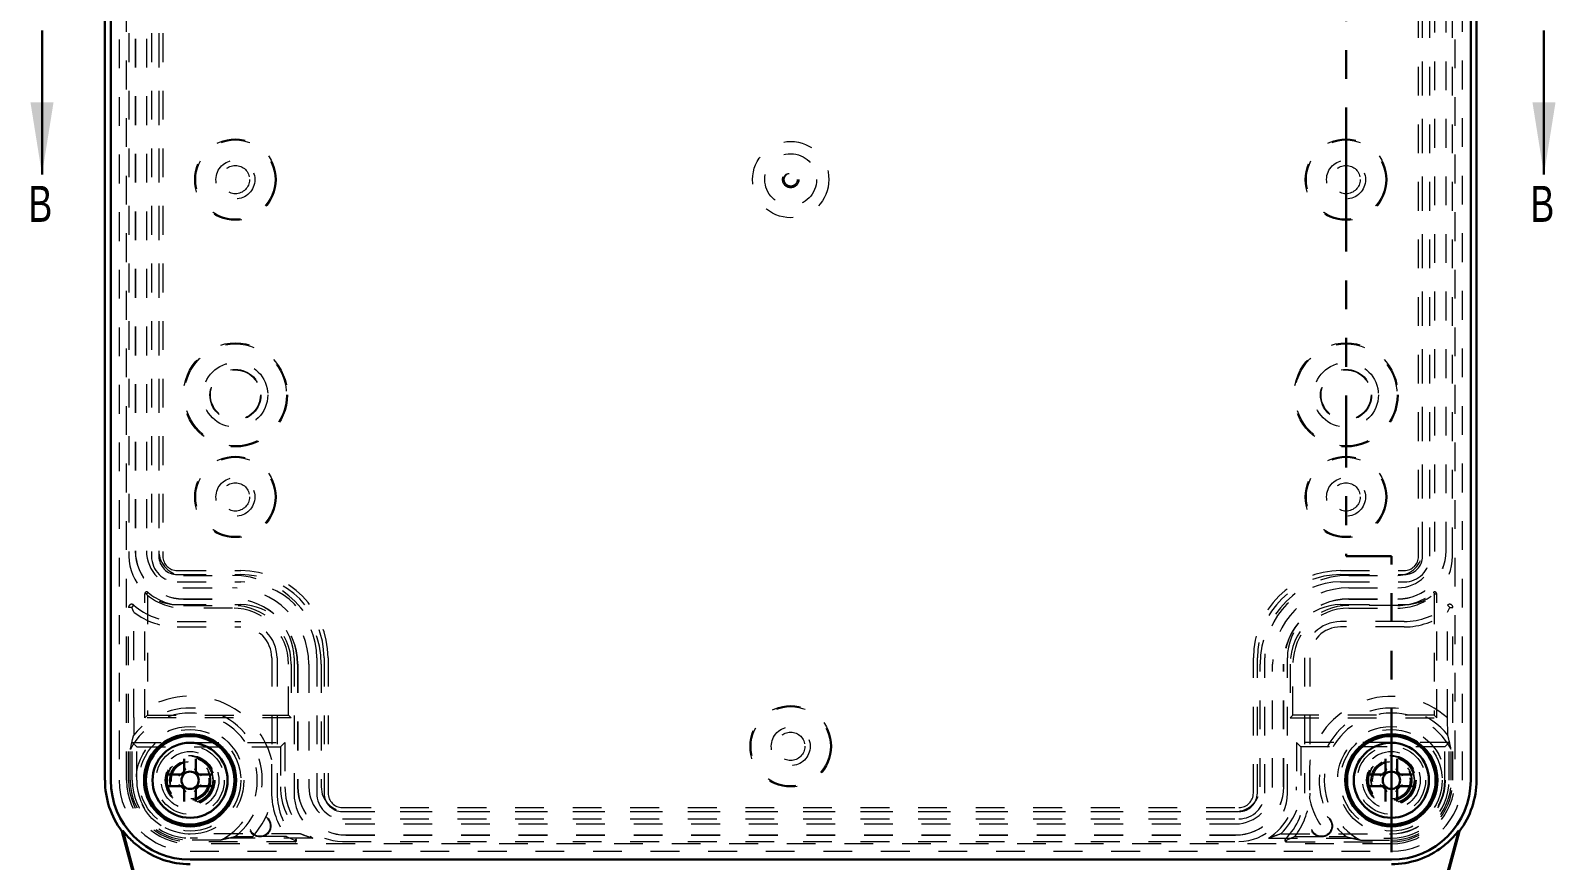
# Model space of a CAD drawing. Header units: inches. Extents: x 0.3 to 21.8, y 0.2 to 16.9.
# Drawn here: x 5.57 to 10.87, y 6.18 to 9.06 of the extents above; entities that cross this region are included whole.
import ezdxf

# ---------------------------------------------------------------- set-up
doc = ezdxf.new("R2010")
doc.units = ezdxf.units.IN
doc.header["$MEASUREMENT"] = 0
doc.linetypes.add('HIDDEN', pattern=[0.075, 0.05, -0.025])
doc.linetypes.add('PHANTOM', pattern=[0.5, 0.25, -0.05, 0.05, -0.05, 0.05, -0.05])
doc.styles.add('SLDTEXTSTYLE1', font='TXT', dxfattribs={"width": 0.75})

msp = doc.modelspace()

# ---------------------------------------------------------------- linework, layer by layer
at = {"color": 7, "linetype": 'Continuous', "lineweight": 30}
for p, q in [((5.832, 10.6333), (5.832, 6.4601)), ((5.852, 6.4601), (5.852, 10.6333)), ((10.5764, 10.6333), (10.5764, 6.4601)), ((10.5963, 6.4601), (10.5963, 10.6333)), ((5.6132, 9.0645), (5.6132, 8.5645)), ((10.831, 9.0645), (10.831, 8.5645)), ((6.0977, 6.4804), (6.0974, 6.4804)), ((6.1073, 6.4903), (6.1073, 6.49)), ((6.1478, 6.49), (6.1478, 6.4903)), ((6.1577, 6.4804), (6.1574, 6.4804)), ((10.2709, 6.4804), (10.2706, 6.4804)), ((10.2805, 6.4903), (10.2805, 6.49)), ((10.3211, 6.49), (10.3211, 6.4903)), ((10.331, 6.4804), (10.3307, 6.4804)), ((6.0974, 6.4398), (6.0977, 6.4398)), ((6.1073, 6.4302), (6.1073, 6.4299)), ((6.1478, 6.4299), (6.1478, 6.4302)), ((6.1574, 6.4398), (6.1577, 6.4398)), ((10.2706, 6.4398), (10.2709, 6.4398)), ((10.2805, 6.4302), (10.2805, 6.4299)), ((10.3211, 6.4299), (10.3211, 6.4302)), ((10.3307, 6.4398), (10.331, 6.4398)), ((5.8936, 6.2853), (5.8904, 6.2838)), ((6.0311, 5.7586), (5.8904, 6.2838)), ((6.0344, 5.7595), (5.8936, 6.2853)), ((10.5348, 6.2853), (10.3939, 5.7595)), ((10.538, 6.2838), (10.3972, 5.7586)), ((10.5348, 6.2853), (10.538, 6.2838)), ((10.3008, 6.1845), (6.1276, 6.1845))]:
    msp.add_line(p, q, dxfattribs=at)
at = {"color": 7, "linetype": 'HIDDEN', "lineweight": 0}
for p, q in [((5.881, 10.6333), (5.881, 6.4601)), ((5.907, 6.4601), (5.907, 10.6333)), ((10.5214, 10.6333), (10.5214, 6.4601)), ((10.5474, 6.4601), (10.5474, 10.6333)), ((5.915, 9.855), (5.915, 7.2385)), ((5.9937, 9.855), (5.9937, 7.2385)), ((6.0192, 9.855), (6.0192, 7.2385)), ((6.0331, 9.855), (6.0331, 7.2385)), ((10.3953, 7.2385), (10.3953, 9.855)), ((10.4091, 7.2385), (10.4091, 9.855)), ((10.4346, 7.2385), (10.4346, 9.855)), ((10.5134, 7.2385), (10.5134, 9.855)), ((5.9373, 9.8361), (5.9373, 7.2574)), ((5.9378, 9.8361), (5.9378, 7.2574)), ((5.9761, 9.8361), (5.9761, 7.2574)), ((6.0192, 9.8361), (6.0192, 7.2574)), ((10.4091, 7.2574), (10.4091, 9.8361)), ((10.4522, 7.2574), (10.4522, 9.8361)), ((10.4906, 7.2574), (10.4906, 9.8361)), ((10.4911, 7.2574), (10.4911, 9.8361)), ((6.0831, 7.1885), (6.3038, 7.1885)), ((6.0831, 7.1746), (6.3038, 7.1746)), ((6.1049, 7.1717), (6.2753, 7.1717)), ((10.1245, 7.1885), (10.3453, 7.1885)), ((10.1245, 7.1746), (10.3453, 7.1746)), ((10.153, 7.1717), (10.3234, 7.1717)), ((5.9771, 7.1075), (5.9701, 7.1075)), ((5.9701, 6.6767), (5.9701, 7.1075)), ((5.9771, 7.1075), (5.9816, 7.1129)), ((5.9794, 7.1027), (5.9794, 6.6859)), ((6.0831, 7.1491), (6.3038, 7.1491)), ((6.1049, 7.1285), (6.2753, 7.1285)), ((10.1245, 7.1491), (10.3453, 7.1491)), ((10.153, 7.1285), (10.3234, 7.1285)), ((10.4513, 7.1075), (10.4467, 7.1129)), ((10.449, 7.1027), (10.449, 6.6859)), ((10.4513, 7.1075), (10.4583, 7.1075)), ((10.4583, 6.6767), (10.4583, 7.1075)), ((5.9249, 7.0606), (5.914, 7.0606)), ((5.914, 6.4601), (5.914, 7.0606)), ((5.9249, 7.0606), (5.9321, 7.0687)), ((5.9325, 7.0444), (5.9249, 7.0606)), ((6.0831, 7.0704), (6.3038, 7.0704)), ((6.1049, 7.0902), (6.2753, 7.0902)), ((6.1049, 7.0897), (6.2753, 7.0897)), ((6.1049, 7.0674), (6.2753, 7.0674)), ((6.2753, 7.0581), (6.1049, 7.0581)), ((10.1245, 7.0704), (10.3453, 7.0704)), ((10.153, 7.0902), (10.3234, 7.0902)), ((10.153, 7.0897), (10.3234, 7.0897)), ((10.3234, 7.0674), (10.153, 7.0674)), ((10.153, 7.0581), (10.3234, 7.0581)), ((10.4959, 7.0444), (10.5035, 7.0606)), ((10.5035, 7.0606), (10.4963, 7.0687)), ((10.5035, 7.0606), (10.5144, 7.0606)), ((10.5144, 6.4601), (10.5144, 7.0606)), ((5.9325, 6.6779), (5.9325, 7.0444)), ((6.0831, 7.0113), (6.3038, 7.0113)), ((10.3453, 7.0113), (10.1245, 7.0113)), ((10.4959, 6.6765), (10.4959, 7.0444)), ((6.0831, 6.9928), (6.3038, 6.9928)), ((10.3453, 6.9928), (10.1245, 6.9928)), ((6.4113, 6.8853), (6.4113, 6.5308)), ((6.4298, 6.8853), (6.4298, 6.4156)), ((6.4697, 6.6859), (6.4697, 6.8638)), ((6.4789, 6.8638), (6.4789, 6.6767)), ((6.4889, 6.8853), (6.4889, 6.4156)), ((6.5012, 6.8638), (6.5012, 6.4375)), ((6.5017, 6.8638), (6.5017, 6.4375)), ((6.5401, 6.8638), (6.5401, 6.4375)), ((6.5676, 6.8853), (6.5676, 6.4156)), ((6.5832, 6.8638), (6.5832, 6.4375)), ((6.5931, 6.8853), (6.5931, 6.4156)), ((6.607, 6.8853), (6.607, 6.4156)), ((9.8214, 6.4156), (9.8214, 6.8853)), ((9.8352, 6.4156), (9.8352, 6.8853)), ((9.8451, 6.4375), (9.8451, 6.8638)), ((9.8608, 6.4156), (9.8608, 6.8853)), ((9.8883, 6.4375), (9.8883, 6.8638)), ((9.9266, 6.4375), (9.9266, 6.8638)), ((9.9271, 6.4375), (9.9271, 6.8638)), ((9.9395, 6.4156), (9.9395, 6.8853)), ((9.9494, 6.8638), (9.9494, 6.6767)), ((9.9587, 6.6859), (9.9587, 6.8638)), ((9.9985, 6.8853), (9.9985, 6.4156)), ((10.017, 6.8853), (10.017, 6.5262)), ((5.9325, 6.6779), (5.9318, 6.6171)), ((5.9794, 6.6859), (5.9701, 6.6767)), ((6.4789, 6.6767), (5.9701, 6.6767)), ((5.9794, 6.6859), (6.4697, 6.6859)), ((6.4697, 6.6859), (6.4789, 6.6767)), ((9.9587, 6.6859), (9.9494, 6.6767)), ((9.9494, 6.6767), (10.4583, 6.6767)), ((10.449, 6.6859), (9.9587, 6.6859)), ((10.449, 6.6859), (10.4583, 6.6767)), ((10.4966, 6.617), (10.4959, 6.6765)), ((5.9421, 6.5764), (5.927, 6.5915)), ((5.927, 6.5915), (6.457, 6.5915)), ((5.927, 6.4601), (5.927, 6.5915)), ((5.9421, 6.5764), (6.4419, 6.5764)), ((5.9421, 6.4601), (5.9421, 6.5764)), ((6.4419, 6.5764), (6.457, 6.5915)), ((6.4419, 6.5764), (6.4419, 6.4375)), ((6.457, 6.5915), (6.457, 6.4375)), ((9.9865, 6.5764), (9.9714, 6.5915)), ((10.5014, 6.5915), (9.9714, 6.5915)), ((9.9714, 6.5915), (9.9714, 6.4375)), ((9.9865, 6.5764), (9.9865, 6.4375)), ((10.4863, 6.5764), (9.9865, 6.5764)), ((10.4863, 6.5764), (10.5014, 6.5915)), ((10.4863, 6.4601), (10.4863, 6.5764)), ((10.5014, 6.4601), (10.5014, 6.5915)), ((6.0974, 6.4804), (6.0944, 6.4804)), ((6.1607, 6.4804), (6.1577, 6.4804)), ((10.2706, 6.4804), (10.2677, 6.4804)), ((10.3339, 6.4804), (10.331, 6.4804)), ((6.0944, 6.4398), (6.0974, 6.4398)), ((6.1577, 6.4398), (6.1607, 6.4398)), ((6.4123, 6.3936), (6.4114, 6.4156)), ((10.017, 6.4156), (10.0163, 6.3971)), ((10.2677, 6.4398), (10.2706, 6.4398)), ((10.331, 6.4398), (10.3339, 6.4398)), ((6.657, 6.3656), (9.7714, 6.3656)), ((6.657, 6.3518), (9.7714, 6.3518)), ((6.657, 6.3263), (9.7714, 6.3263)), ((6.6689, 6.3518), (9.7595, 6.3518)), ((6.6689, 6.3087), (9.7595, 6.3087)), ((6.5107, 6.2746), (6.1276, 6.2746)), ((6.5538, 6.2595), (6.1276, 6.2595)), ((6.2845, 6.2643), (6.3454, 6.265)), ((6.4629, 6.265), (6.3454, 6.265)), ((6.4629, 6.265), (6.4927, 6.2515)), ((6.4927, 6.2515), (6.4963, 6.2551)), ((6.4927, 6.2515), (6.4927, 6.2465)), ((6.6689, 6.2703), (9.7595, 6.2703)), ((6.6689, 6.2698), (9.7595, 6.2698)), ((9.8745, 6.2595), (10.3008, 6.2595)), ((9.9177, 6.2746), (10.3008, 6.2746)), ((9.9356, 6.2515), (9.9321, 6.2551)), ((9.9654, 6.265), (9.9356, 6.2515)), ((9.9356, 6.2515), (9.9356, 6.2465)), ((9.9654, 6.265), (10.0844, 6.265)), ((10.0844, 6.265), (10.1439, 6.2643)), ((6.4927, 6.2465), (6.1276, 6.2465)), ((10.3008, 6.2395), (6.1276, 6.2395)), ((6.1276, 6.2135), (10.3008, 6.2135)), ((6.657, 6.2475), (9.7714, 6.2475)), ((9.9356, 6.2465), (10.3008, 6.2465))]:
    msp.add_line(p, q, dxfattribs=at)
at = {"color": 7, "linetype": 'PHANTOM', "lineweight": 30}
for p, q in [((10.1433, 8.5467), (10.1433, 9.8537)), ((10.1433, 8.5467), (10.1433, 7.2381)), ((10.3008, 7.2381), (10.1433, 7.2381)), ((10.3008, 6.4601), (10.3008, 7.2381)), ((10.3008, 6.4601), (10.3008, 5.4198))]:
    msp.add_line(p, q, dxfattribs=at)
at = {"color": 7, "linetype": 'HIDDEN', "lineweight": 0}
for centre, radius in [((6.285, 8.5467), 0.1414), ((6.285, 8.5467), 0.1378), ((8.2142, 8.5467), 0.1325), ((8.2142, 8.5467), 0.09), ((10.1433, 8.5467), 0.1414), ((10.1433, 8.5467), 0.1378), ((6.285, 8.5467), 0.0675), ((6.285, 8.5467), 0.0492), ((10.1433, 8.5467), 0.0675), ((10.1433, 8.5467), 0.0492), ((8.2142, 8.5467), 0.0285), ((8.2142, 8.5467), 0.0246), ((8.2142, 8.5467), 0.0226), ((8.2142, 8.5467), 0.0225), ((6.285, 7.7987), 0.1807), ((6.285, 7.7987), 0.1772), ((10.1433, 7.7987), 0.1807), ((10.1433, 7.7987), 0.1772), ((6.285, 7.7987), 0.1125), ((10.1433, 7.7987), 0.1125), ((6.285, 7.7987), 0.0886), ((6.285, 7.7987), 0.0868), ((10.1433, 7.7987), 0.0886), ((10.1433, 7.7987), 0.0868), ((6.285, 7.4444), 0.1414), ((6.285, 7.4444), 0.1378), ((10.1433, 7.4444), 0.1414), ((10.1433, 7.4444), 0.1378), ((6.285, 7.4444), 0.0675), ((6.285, 7.4444), 0.0492), ((10.1433, 7.4444), 0.0675), ((10.1433, 7.4444), 0.0492), ((8.2142, 6.5782), 0.1414), ((8.2142, 6.5782), 0.1378), ((6.1276, 6.4601), 0.1871), ((6.1276, 6.4601), 0.1765), ((8.2142, 6.5782), 0.0675), ((8.2142, 6.5782), 0.0492), ((10.3008, 6.4601), 0.1871), ((10.3008, 6.4601), 0.1765), ((6.1276, 6.4601), 0.1187), ((10.3008, 6.4601), 0.1187), ((6.1276, 6.4601), 0.1), ((6.1276, 6.4601), 0.086), ((6.1276, 6.4601), 0.0837), ((6.1276, 6.4601), 0.08), ((6.1276, 6.4601), 0.0787), ((6.1276, 6.4601), 0.071), ((6.1276, 6.4601), 0.0689), ((6.1276, 6.4601), 0.065), ((10.3008, 6.4601), 0.1), ((10.3008, 6.4601), 0.086), ((10.3008, 6.4601), 0.0837), ((10.3008, 6.4601), 0.08), ((10.3008, 6.4601), 0.0787), ((10.3008, 6.4601), 0.071), ((10.3008, 6.4601), 0.0689), ((10.3008, 6.4601), 0.065), ((6.3703, 6.3015), 0.038), ((6.3703, 6.3015), 0.0359), ((10.058, 6.3015), 0.038), ((10.058, 6.3015), 0.0359)]:
    msp.add_circle(centre, radius, dxfattribs=at)
at = {"color": 7, "linetype": 'Continuous', "lineweight": 30}
for centre, radius in [((6.1276, 6.4601), 0.16), ((6.1276, 6.4601), 0.1538), ((6.1276, 6.4601), 0.1305), ((10.3008, 6.4601), 0.16), ((10.3008, 6.4601), 0.1538), ((10.3008, 6.4601), 0.1305)]:
    msp.add_circle(centre, radius, dxfattribs=at)
at = {"color": 7, "linetype": 'HIDDEN', "lineweight": 0}
for centre, radius, start, end in [((6.0831, 7.2385), 0.1681, 180, 270), ((6.1049, 7.2574), 0.1677, 180, 270), ((6.1049, 7.2574), 0.1672, 180, 270), ((6.1049, 7.2574), 0.1288, 180, 270), ((6.0831, 7.2385), 0.0894, 180, 270), ((6.1049, 7.2574), 0.0857, 180, 270), ((6.0831, 7.2385), 0.0639, 180, 270), ((6.0831, 7.2385), 0.05, 180, 270), ((10.3234, 7.2574), 0.0857, 270, 0), ((10.3234, 7.2574), 0.1288, 270, 0), ((10.3234, 7.2574), 0.1672, 270, 0), ((10.3234, 7.2574), 0.1677, 270, 0), ((10.3453, 7.2385), 0.05, 270, 0), ((10.3453, 7.2385), 0.0639, 270, 0), ((10.3453, 7.2385), 0.0894, 270, 0), ((10.3453, 7.2385), 0.1681, 270, 0), ((6.2753, 6.8638), 0.3079, 0, 90), ((6.3038, 6.8853), 0.3031, 0, 90), ((6.3038, 6.8853), 0.2893, 0, 90), ((10.1245, 6.8853), 0.3031, 90, 180), ((10.1245, 6.8853), 0.2893, 90, 180), ((10.153, 6.8638), 0.3079, 90, 180), ((5.9771, 7.1075), 0.007, 49.526, 180), ((6.1049, 7.2574), 0.1992, 230.9308, 270), ((6.1049, 7.2574), 0.19, 229.526, 270), ((6.2753, 6.8638), 0.2648, 0, 90), ((6.3038, 6.8853), 0.2638, 0, 90), ((10.1245, 6.8853), 0.2638, 90, 180), ((10.153, 6.8638), 0.2648, 90, 180), ((10.3234, 7.2574), 0.19, 270, 310.474), ((10.3234, 7.2574), 0.1992, 270, 309.0692), ((10.4513, 7.1075), 0.007, 0, 130.474), ((5.9249, 7.0606), 0.0109, 48.3428, 180), ((6.0831, 7.2385), 0.2272, 228.3428, 270), ((6.2753, 6.8638), 0.2264, 0, 90), ((6.2753, 6.8638), 0.2259, 0, 90), ((6.2753, 6.8638), 0.2036, 0, 90), ((6.2753, 6.8638), 0.1943, 0, 90), ((6.3038, 6.8853), 0.185, 0, 90), ((10.153, 6.8638), 0.2264, 90, 180), ((10.153, 6.8638), 0.2259, 90, 180), ((10.1245, 6.8853), 0.185, 90, 180), ((10.153, 6.8638), 0.2036, 90, 180), ((10.153, 6.8638), 0.1943, 90, 180), ((10.3453, 7.2385), 0.2272, 270, 311.6572), ((10.5035, 7.0606), 0.0109, 0, 131.6572), ((6.0831, 7.2385), 0.2457, 232.1841, 270), ((6.3038, 6.8853), 0.126, 0, 90), ((10.1245, 6.8853), 0.126, 90, 180), ((10.3453, 7.2385), 0.2457, 270, 307.8159), ((6.3038, 6.8853), 0.1075, 0, 90), ((10.1245, 6.8853), 0.1075, 90, 180), ((6.1276, 6.4601), 0.2924, 13.9834, 131.8511), ((10.3008, 6.4601), 0.2914, 47.9597, 166.8904), ((6.1276, 6.4601), 0.2334, 297.2257, 152.7743), ((6.1276, 6.4601), 0.2509, 308.7212, 141.2788), ((10.3008, 6.4601), 0.2509, 38.7064, 231.2936), ((10.3008, 6.4601), 0.2334, 27.2257, 242.7743), ((6.1276, 6.4601), 0.2466, 180, 270), ((6.1276, 6.4601), 0.2206, 180, 270), ((6.1276, 6.4601), 0.2136, 180, 270), ((6.1276, 6.4601), 0.208, 180, 270), ((6.1276, 6.4601), 0.2006, 180, 270), ((6.1276, 6.4601), 0.1855, 180, 270), ((6.657, 6.4156), 0.2272, 180, 224.9779), ((6.6689, 6.4375), 0.227, 180, 225.8226), ((6.6689, 6.4375), 0.2119, 180, 237.1064), ((6.657, 6.4156), 0.1681, 180, 270), ((6.6689, 6.4375), 0.1677, 180, 270), ((6.6689, 6.4375), 0.1672, 180, 270), ((6.6689, 6.4375), 0.1288, 180, 270), ((6.657, 6.4156), 0.0894, 180, 270), ((6.6689, 6.4375), 0.0857, 180, 270), ((6.657, 6.4156), 0.0639, 180, 270), ((6.657, 6.4156), 0.05, 180, 270), ((9.7595, 6.4375), 0.0857, 270, 0), ((9.7595, 6.4375), 0.1672, 270, 0), ((9.7595, 6.4375), 0.1677, 270, 0), ((9.7595, 6.4375), 0.1288, 270, 0), ((9.7714, 6.4156), 0.05, 270, 0), ((9.7714, 6.4156), 0.0639, 270, 0), ((9.7714, 6.4156), 0.0894, 270, 0), ((9.7714, 6.4156), 0.1681, 270, 0), ((9.7595, 6.4375), 0.2119, 302.8936, 0), ((9.7595, 6.4375), 0.227, 314.1774, 0), ((9.7714, 6.4156), 0.2272, 315.0221, 0), ((10.3008, 6.4601), 0.208, 270, 0), ((10.3008, 6.4601), 0.2136, 270, 0), ((10.3008, 6.4601), 0.2206, 270, 0), ((10.3008, 6.4601), 0.2466, 270, 0), ((10.3008, 6.4601), 0.1855, 270, 0), ((10.3008, 6.4601), 0.2006, 270, 0), ((6.1276, 6.4601), 0.2924, 318.1489, 346.8455), ((6.657, 6.4156), 0.2457, 185.1523, 217.8159), ((9.7714, 6.4156), 0.2457, 322.1841, 355.6768), ((10.3008, 6.4601), 0.2914, 192.4892, 222.0403), ((6.4927, 6.2515), 0.005, 270, 44.9779), ((9.9356, 6.2515), 0.005, 135.0221, 270)]:
    msp.add_arc(centre, radius, start, end, dxfattribs=at)
at = {"color": 7, "linetype": 'Continuous', "lineweight": 30}
for centre, radius, start, end in [((6.1276, 6.4601), 0.03, 137.5052, 222.4948), ((6.1276, 6.4601), 0.0365, 133.8923, 136.1077), ((6.1276, 6.4601), 0.03, 132.4948, 137.5052), ((6.1276, 6.4601), 0.03, 47.5052, 132.4948), ((6.1276, 6.4601), 0.03, 42.4948, 47.5052), ((6.1276, 6.4601), 0.03, 317.5052, 42.4948), ((6.1276, 6.4601), 0.0365, 43.8923, 46.1077), ((10.3008, 6.4601), 0.03, 137.5052, 222.4948), ((10.3008, 6.4601), 0.0365, 133.8923, 136.1077), ((10.3008, 6.4601), 0.03, 132.4948, 137.5052), ((10.3008, 6.4601), 0.03, 47.5052, 132.4948), ((10.3008, 6.4601), 0.03, 42.4948, 47.5052), ((10.3008, 6.4601), 0.03, 317.5052, 42.4948), ((10.3008, 6.4601), 0.0365, 43.8923, 46.1077), ((6.1276, 6.4601), 0.2955, 180, 216.6272), ((6.1276, 6.4601), 0.2756, 180, 270), ((6.1276, 6.4601), 0.0365, 223.8923, 226.1077), ((6.1276, 6.4601), 0.03, 222.4948, 227.5052), ((6.1276, 6.4601), 0.03, 227.5052, 312.4948), ((6.1276, 6.4601), 0.03, 312.4948, 317.5052), ((6.1276, 6.4601), 0.0365, 313.8923, 316.1077), ((10.3008, 6.4601), 0.0365, 223.8923, 226.1077), ((10.3008, 6.4601), 0.03, 222.4948, 227.5052), ((10.3008, 6.4601), 0.03, 227.5052, 312.4948), ((10.3008, 6.4601), 0.2756, 270, 0), ((10.3008, 6.4601), 0.03, 312.4948, 317.5052), ((10.3008, 6.4601), 0.0365, 313.8923, 316.1077), ((10.3008, 6.4601), 0.2955, 323.3728, 0), ((6.1276, 6.4601), 0.2914, 232.2658, 270), ((10.3008, 6.4601), 0.2914, 270, 307.7342)]:
    msp.add_arc(centre, radius, start, end, dxfattribs=at)
for centre, major_axis, start_param, end_param in [((6.0919, 6.4754), (0.00425, 0.00425), 1.016623, 2.124969), ((6.1123, 6.4957), (0.00425, 0.00425), 1.016623, 2.124969), ((6.1428, 6.4957), (0.00425, -0.00425), 1.016623, 2.124969), ((6.1632, 6.4754), (0.00425, -0.00425), 1.016623, 2.124969), ((10.2652, 6.4754), (0.00425, 0.00425), 1.016623, 2.124969), ((10.2855, 6.4957), (0.00425, 0.00425), 1.016623, 2.124969), ((10.3161, 6.4957), (0.00425, -0.00425), 1.016623, 2.124969), ((10.3364, 6.4754), (0.00425, -0.00425), 1.016623, 2.124969), ((6.0919, 6.4448), (0.00425, -0.00425), 4.158216, 5.266562), ((6.1123, 6.4245), (0.00425, -0.00425), 4.158216, 5.266562), ((6.1428, 6.4245), (0.00425, 0.00425), 4.158216, 5.266562), ((6.1632, 6.4448), (0.00425, 0.00425), 4.158216, 5.266562), ((10.2652, 6.4448), (0.00425, -0.00425), 4.158216, 5.266562), ((10.2855, 6.4245), (0.00425, -0.00425), 4.158216, 5.266562), ((10.3161, 6.4245), (0.00425, 0.00425), 4.158216, 5.266562), ((10.3364, 6.4448), (0.00425, 0.00425), 4.158216, 5.266562)]:
    msp.add_ellipse(centre, major_axis=major_axis, ratio=0.618862, start_param=start_param, end_param=end_param, dxfattribs=at)
at = {"color": 7, "linetype": 'HIDDEN', "lineweight": 0}
for points in [[(5.9794, 7.1027), (5.9786, 7.1043), (5.9778, 7.1059), (5.9771, 7.1075)], [(10.449, 7.1027), (10.4498, 7.1043), (10.4505, 7.1059), (10.4513, 7.1075)]]:
    msp.add_open_spline(points, degree=3, dxfattribs=at)
for points, knots in [([(5.9201, 6.5669), (5.9227, 6.5794), (5.9266, 6.598), (5.9305, 6.6124), (5.9318, 6.6171)], [0, 0, 0, 0, 0.675373, 1, 1, 1, 1]), ([(10.5083, 6.5669), (10.5057, 6.5794), (10.5018, 6.5979), (10.4979, 6.6124), (10.4966, 6.617)], [0, 0, 0, 0, 0.676452, 1, 1, 1, 1]), ([(5.9196, 6.4601), (5.9196, 6.4728), (5.9196, 6.4985), (5.9198, 6.5343), (5.92, 6.5566), (5.9201, 6.5669)], [0, 0, 0, 0, 0.343423, 0.696706, 1, 1, 1, 1]), ([(6.4114, 6.4156), (6.4114, 6.4346), (6.4115, 6.4732), (6.4114, 6.5114), (6.4113, 6.5308)], [0, 0, 0, 0, 0.49131, 1, 1, 1, 1]), ([(10.017, 6.5262), (10.017, 6.5122), (10.0169, 6.4838), (10.0169, 6.4465), (10.0169, 6.4238), (10.017, 6.4156)], [0, 0, 0, 0, 0.384511, 0.776989, 1, 1, 1, 1]), ([(10.5087, 6.4601), (10.5087, 6.4728), (10.5087, 6.4985), (10.5085, 6.5343), (10.5084, 6.5566), (10.5083, 6.5669)], [0, 0, 0, 0, 0.343423, 0.696706, 1, 1, 1, 1]), ([(6.2343, 6.2526), (6.2209, 6.2525), (6.1938, 6.2523), (6.1574, 6.2522), (6.1351, 6.2522), (6.1276, 6.2522)], [0, 0, 0, 0, 0.393723, 0.796583, 1, 1, 1, 1]), ([(6.2845, 6.2643), (6.2747, 6.2617), (6.2601, 6.2578), (6.2407, 6.2539), (6.2343, 6.2526)], [0, 0, 0, 0, 0.670643, 1, 1, 1, 1]), ([(6.5107, 6.2746), (6.5169, 6.2721), (6.5235, 6.2696), (6.5377, 6.2646), (6.5453, 6.262), (6.5538, 6.2595)], [0, 0, 0, 0, 0.5, 0.5, 1, 1, 1, 1]), ([(9.9177, 6.2746), (9.9115, 6.2721), (9.9049, 6.2696), (9.8907, 6.2646), (9.8831, 6.262), (9.8745, 6.2595)], [0, 0, 0, 0, 0.5, 0.5, 1, 1, 1, 1]), ([(10.1439, 6.2643), (10.1537, 6.2617), (10.1683, 6.2578), (10.1877, 6.2539), (10.194, 6.2526)], [0, 0, 0, 0, 0.670117, 1, 1, 1, 1]), ([(10.194, 6.2526), (10.2074, 6.2525), (10.2346, 6.2523), (10.271, 6.2522), (10.2933, 6.2522), (10.3008, 6.2522)], [0, 0, 0, 0, 0.393723, 0.796583, 1, 1, 1, 1])]:
    msp.add_open_spline(points, degree=3, knots=knots, dxfattribs=at)
at = {"color": 7, "linetype": 'Continuous', "lineweight": 30}
for points, knots in [([(6.1073, 6.5342), (6.1073, 6.5327), (6.1073, 6.5183), (6.1073, 6.5036), (6.1073, 6.4903)], [0, 0, 0, 0, 0.104555, 1, 1, 1, 1]), ([(6.1478, 6.4903), (6.1478, 6.5036), (6.1478, 6.5183), (6.1478, 6.5327), (6.1478, 6.5342)], [0, 0, 0, 0, 0.895445, 1, 1, 1, 1]), ([(10.2805, 6.5342), (10.2805, 6.5327), (10.2805, 6.5183), (10.2805, 6.5036), (10.2805, 6.4903)], [0, 0, 0, 0, 0.104555, 1, 1, 1, 1]), ([(10.3211, 6.4903), (10.3211, 6.5036), (10.3211, 6.5183), (10.3211, 6.5327), (10.3211, 6.5342)], [0, 0, 0, 0, 0.895445, 1, 1, 1, 1]), ([(6.0974, 6.4804), (6.0841, 6.4804), (6.0693, 6.4804), (6.055, 6.4804), (6.0535, 6.4804)], [0, 0, 0, 0, 0.895445, 1, 1, 1, 1]), ([(6.1013, 6.4854), (6.1007, 6.4848), (6.0997, 6.4837), (6.0986, 6.4822), (6.0979, 6.4811), (6.0976, 6.4805), (6.0977, 6.4804), (6.0977, 6.4804)], [0, 0, 0, 0, 0.284639, 0.502156, 0.683938, 0.866579, 1, 1, 1, 1]), ([(6.0977, 6.4804), (6.0995, 6.4804), (6.102, 6.4804), (6.1047, 6.4804), (6.1054, 6.4804)], [0, 0, 0, 0, 0.721787, 1, 1, 1, 1]), ([(6.1073, 6.49), (6.1072, 6.49), (6.1072, 6.49), (6.1066, 6.4897), (6.1057, 6.4892), (6.1043, 6.4882), (6.1031, 6.4872), (6.1024, 6.4865), (6.1023, 6.4864)], [0, 0, 0, 0, 0.158671, 0.317217, 0.479382, 0.661765, 0.936687, 1, 1, 1, 1]), ([(6.1073, 6.4822), (6.1073, 6.484), (6.1073, 6.4866), (6.1073, 6.4891), (6.1073, 6.49)], [0, 0, 0, 0, 0.641437, 1, 1, 1, 1]), ([(6.1528, 6.4864), (6.1522, 6.487), (6.1511, 6.488), (6.1496, 6.4891), (6.1485, 6.4897), (6.1479, 6.49), (6.1479, 6.49), (6.1478, 6.49)], [0, 0, 0, 0, 0.2846386, 0.502156, 0.6839376, 0.8665786, 1, 1, 1, 1]), ([(6.1478, 6.49), (6.1478, 6.4882), (6.1478, 6.4857), (6.1478, 6.483), (6.1478, 6.4822)], [0, 0, 0, 0, 0.721787, 1, 1, 1, 1]), ([(6.1497, 6.4804), (6.1514, 6.4804), (6.1541, 6.4804), (6.1566, 6.4804), (6.1574, 6.4804)], [0, 0, 0, 0, 0.641437, 1, 1, 1, 1]), ([(6.1574, 6.4804), (6.1575, 6.4804), (6.1575, 6.4805), (6.1572, 6.4811), (6.1566, 6.482), (6.1557, 6.4833), (6.1547, 6.4845), (6.154, 6.4853), (6.1538, 6.4854)], [0, 0, 0, 0, 0.1586713, 0.3172169, 0.4793819, 0.6617655, 0.9366869, 1, 1, 1, 1]), ([(6.2016, 6.4804), (6.2001, 6.4804), (6.1858, 6.4804), (6.171, 6.4804), (6.1577, 6.4804)], [0, 0, 0, 0, 0.104555, 1, 1, 1, 1]), ([(10.2706, 6.4804), (10.2574, 6.4804), (10.2426, 6.4804), (10.2282, 6.4804), (10.2267, 6.4804)], [0, 0, 0, 0, 0.895445, 1, 1, 1, 1]), ([(10.2745, 6.4854), (10.2739, 6.4848), (10.2729, 6.4837), (10.2718, 6.4822), (10.2712, 6.4811), (10.2709, 6.4805), (10.2709, 6.4804), (10.2709, 6.4804)], [0, 0, 0, 0, 0.284639, 0.502156, 0.683938, 0.866579, 1, 1, 1, 1]), ([(10.2709, 6.4804), (10.2727, 6.4804), (10.2752, 6.4804), (10.2779, 6.4804), (10.2787, 6.4804)], [0, 0, 0, 0, 0.721787, 1, 1, 1, 1]), ([(10.2805, 6.49), (10.2805, 6.49), (10.2804, 6.49), (10.2798, 6.4897), (10.2789, 6.4892), (10.2776, 6.4882), (10.2764, 6.4872), (10.2757, 6.4865), (10.2755, 6.4864)], [0, 0, 0, 0, 0.158671, 0.317217, 0.479382, 0.661765, 0.936687, 1, 1, 1, 1]), ([(10.2805, 6.4822), (10.2805, 6.484), (10.2805, 6.4866), (10.2805, 6.4891), (10.2805, 6.49)], [0, 0, 0, 0, 0.641437, 1, 1, 1, 1]), ([(10.3261, 6.4864), (10.3254, 6.487), (10.3243, 6.488), (10.3228, 6.4891), (10.3218, 6.4897), (10.3212, 6.49), (10.3211, 6.49), (10.3211, 6.49)], [0, 0, 0, 0, 0.2846386, 0.502156, 0.6839376, 0.8665786, 1, 1, 1, 1]), ([(10.3211, 6.49), (10.3211, 6.4882), (10.3211, 6.4857), (10.3211, 6.483), (10.3211, 6.4822)], [0, 0, 0, 0, 0.721787, 1, 1, 1, 1]), ([(10.3229, 6.4804), (10.3246, 6.4804), (10.3273, 6.4804), (10.3298, 6.4804), (10.3307, 6.4804)], [0, 0, 0, 0, 0.641437, 1, 1, 1, 1]), ([(10.3307, 6.4804), (10.3307, 6.4804), (10.3307, 6.4805), (10.3304, 6.4811), (10.3298, 6.482), (10.3289, 6.4833), (10.3279, 6.4845), (10.3272, 6.4853), (10.3271, 6.4854)], [0, 0, 0, 0, 0.1586713, 0.3172169, 0.4793819, 0.6617655, 0.9366869, 1, 1, 1, 1]), ([(10.3748, 6.4804), (10.3733, 6.4804), (10.359, 6.4804), (10.3442, 6.4804), (10.331, 6.4804)], [0, 0, 0, 0, 0.104555, 1, 1, 1, 1]), ([(6.0535, 6.4398), (6.055, 6.4398), (6.0693, 6.4398), (6.0841, 6.4398), (6.0974, 6.4398)], [0, 0, 0, 0, 0.104555, 1, 1, 1, 1]), ([(6.0977, 6.4398), (6.0977, 6.4398), (6.0976, 6.4397), (6.098, 6.4391), (6.0985, 6.4382), (6.0995, 6.4369), (6.1005, 6.4357), (6.1012, 6.435), (6.1013, 6.4348)], [0, 0, 0, 0, 0.158671, 0.317217, 0.479382, 0.661765, 0.936687, 1, 1, 1, 1]), ([(6.1054, 6.4398), (6.1037, 6.4398), (6.101, 6.4398), (6.0986, 6.4398), (6.0977, 6.4398)], [0, 0, 0, 0, 0.641437, 1, 1, 1, 1]), ([(6.1023, 6.4338), (6.1029, 6.4333), (6.104, 6.4323), (6.1055, 6.4312), (6.1066, 6.4305), (6.1072, 6.4302), (6.1073, 6.4302), (6.1073, 6.4302)], [0, 0, 0, 0, 0.2846386, 0.502156, 0.6839376, 0.8665786, 1, 1, 1, 1]), ([(6.1073, 6.4302), (6.1073, 6.432), (6.1073, 6.4345), (6.1073, 6.4372), (6.1073, 6.438)], [0, 0, 0, 0, 0.721787, 1, 1, 1, 1]), ([(6.1073, 6.4299), (6.1073, 6.4167), (6.1073, 6.4019), (6.1073, 6.3876), (6.1073, 6.3861)], [0, 0, 0, 0, 0.895445, 1, 1, 1, 1]), ([(6.1478, 6.438), (6.1478, 6.4363), (6.1478, 6.4336), (6.1478, 6.4311), (6.1478, 6.4302)], [0, 0, 0, 0, 0.641437, 1, 1, 1, 1]), ([(6.1478, 6.4302), (6.1479, 6.4302), (6.148, 6.4302), (6.1486, 6.4305), (6.1495, 6.4311), (6.1508, 6.432), (6.152, 6.433), (6.1527, 6.4337), (6.1528, 6.4338)], [0, 0, 0, 0, 0.1586713, 0.3172169, 0.4793819, 0.6617655, 0.9366869, 1, 1, 1, 1]), ([(6.1478, 6.3861), (6.1478, 6.3876), (6.1478, 6.4019), (6.1478, 6.4167), (6.1478, 6.4299)], [0, 0, 0, 0, 0.104555, 1, 1, 1, 1]), ([(6.1574, 6.4398), (6.1556, 6.4398), (6.1532, 6.4398), (6.1504, 6.4398), (6.1497, 6.4398)], [0, 0, 0, 0, 0.721787, 1, 1, 1, 1]), ([(6.1538, 6.4348), (6.1544, 6.4355), (6.1554, 6.4366), (6.1565, 6.4381), (6.1572, 6.4391), (6.1575, 6.4397), (6.1575, 6.4398), (6.1574, 6.4398)], [0, 0, 0, 0, 0.284639, 0.502156, 0.683938, 0.866579, 1, 1, 1, 1]), ([(6.1577, 6.4398), (6.171, 6.4398), (6.1858, 6.4398), (6.2001, 6.4398), (6.2016, 6.4398)], [0, 0, 0, 0, 0.895445, 1, 1, 1, 1]), ([(10.2267, 6.4398), (10.2282, 6.4398), (10.2426, 6.4398), (10.2574, 6.4398), (10.2706, 6.4398)], [0, 0, 0, 0, 0.104555, 1, 1, 1, 1]), ([(10.2709, 6.4398), (10.2709, 6.4398), (10.2709, 6.4397), (10.2712, 6.4391), (10.2717, 6.4382), (10.2727, 6.4369), (10.2737, 6.4357), (10.2744, 6.435), (10.2745, 6.4348)], [0, 0, 0, 0, 0.158671, 0.317217, 0.479382, 0.661765, 0.936687, 1, 1, 1, 1]), ([(10.2787, 6.4398), (10.2769, 6.4398), (10.2743, 6.4398), (10.2718, 6.4398), (10.2709, 6.4398)], [0, 0, 0, 0, 0.641437, 1, 1, 1, 1]), ([(10.2755, 6.4338), (10.2761, 6.4333), (10.2772, 6.4323), (10.2788, 6.4312), (10.2798, 6.4305), (10.2804, 6.4302), (10.2805, 6.4302), (10.2805, 6.4302)], [0, 0, 0, 0, 0.2846386, 0.502156, 0.6839376, 0.8665786, 1, 1, 1, 1]), ([(10.2805, 6.4302), (10.2805, 6.432), (10.2805, 6.4345), (10.2805, 6.4372), (10.2805, 6.438)], [0, 0, 0, 0, 0.721787, 1, 1, 1, 1]), ([(10.2805, 6.4299), (10.2805, 6.4167), (10.2805, 6.4019), (10.2805, 6.3876), (10.2805, 6.3861)], [0, 0, 0, 0, 0.895445, 1, 1, 1, 1]), ([(10.3211, 6.438), (10.3211, 6.4363), (10.3211, 6.4336), (10.3211, 6.4311), (10.3211, 6.4302)], [0, 0, 0, 0, 0.641437, 1, 1, 1, 1]), ([(10.3211, 6.4302), (10.3211, 6.4302), (10.3212, 6.4302), (10.3218, 6.4305), (10.3227, 6.4311), (10.324, 6.432), (10.3252, 6.433), (10.3259, 6.4337), (10.3261, 6.4338)], [0, 0, 0, 0, 0.1586713, 0.3172169, 0.4793819, 0.6617655, 0.9366869, 1, 1, 1, 1]), ([(10.3211, 6.3861), (10.3211, 6.3876), (10.3211, 6.4019), (10.3211, 6.4167), (10.3211, 6.4299)], [0, 0, 0, 0, 0.104555, 1, 1, 1, 1]), ([(10.3307, 6.4398), (10.3289, 6.4398), (10.3264, 6.4398), (10.3237, 6.4398), (10.3229, 6.4398)], [0, 0, 0, 0, 0.721787, 1, 1, 1, 1]), ([(10.3271, 6.4348), (10.3276, 6.4355), (10.3286, 6.4366), (10.3297, 6.4381), (10.3304, 6.4391), (10.3307, 6.4397), (10.3307, 6.4398), (10.3307, 6.4398)], [0, 0, 0, 0, 0.284639, 0.502156, 0.683938, 0.866579, 1, 1, 1, 1]), ([(10.331, 6.4398), (10.3442, 6.4398), (10.359, 6.4398), (10.3733, 6.4398), (10.3748, 6.4398)], [0, 0, 0, 0, 0.895445, 1, 1, 1, 1]), ([(5.8936, 6.2853), (5.8936, 6.2854), (5.8947, 6.284), (5.8977, 6.2803), (5.8996, 6.278), (5.9057, 6.2707), (5.9103, 6.2655), (5.9204, 6.2549), (5.9258, 6.2496), (5.9371, 6.2394), (5.943, 6.2345), (5.9492, 6.2297)], [0, 0, 0, 0, 0.125, 0.125, 0.25, 0.25, 0.5, 0.5, 0.75, 0.75, 1, 1, 1, 1]), ([(10.4791, 6.2297), (10.4853, 6.2345), (10.4913, 6.2394), (10.5026, 6.2496), (10.508, 6.2549), (10.518, 6.2655), (10.5227, 6.2708), (10.5288, 6.278), (10.5307, 6.2803), (10.5336, 6.284), (10.5347, 6.2854), (10.5348, 6.2853)], [0, 0, 0, 0, 0.25, 0.25, 0.5, 0.5, 0.75, 0.75, 0.875, 0.875, 1, 1, 1, 1])]:
    msp.add_open_spline(points, degree=3, knots=knots, dxfattribs=at)
for points in [[(5.6132, 8.5645), (5.6532, 8.8145), (5.5732, 8.8145)], [(10.831, 8.5645), (10.871, 8.8145), (10.791, 8.8145)]]:
    msp.add_solid(points, dxfattribs=at)

# ---------------------------------------------------------------- texts
at = {"color": 7, "linetype": 'Continuous', "char_height": 0.125, "attachment_point": 1, "style": 'SLDTEXTSTYLE1'}
for insert in [(5.5654, 8.5248), (10.7832, 8.5248)]:
    msp.add_mtext('B', dxfattribs=dict(at, insert=insert))

doc.saveas('drawing.dxf')
